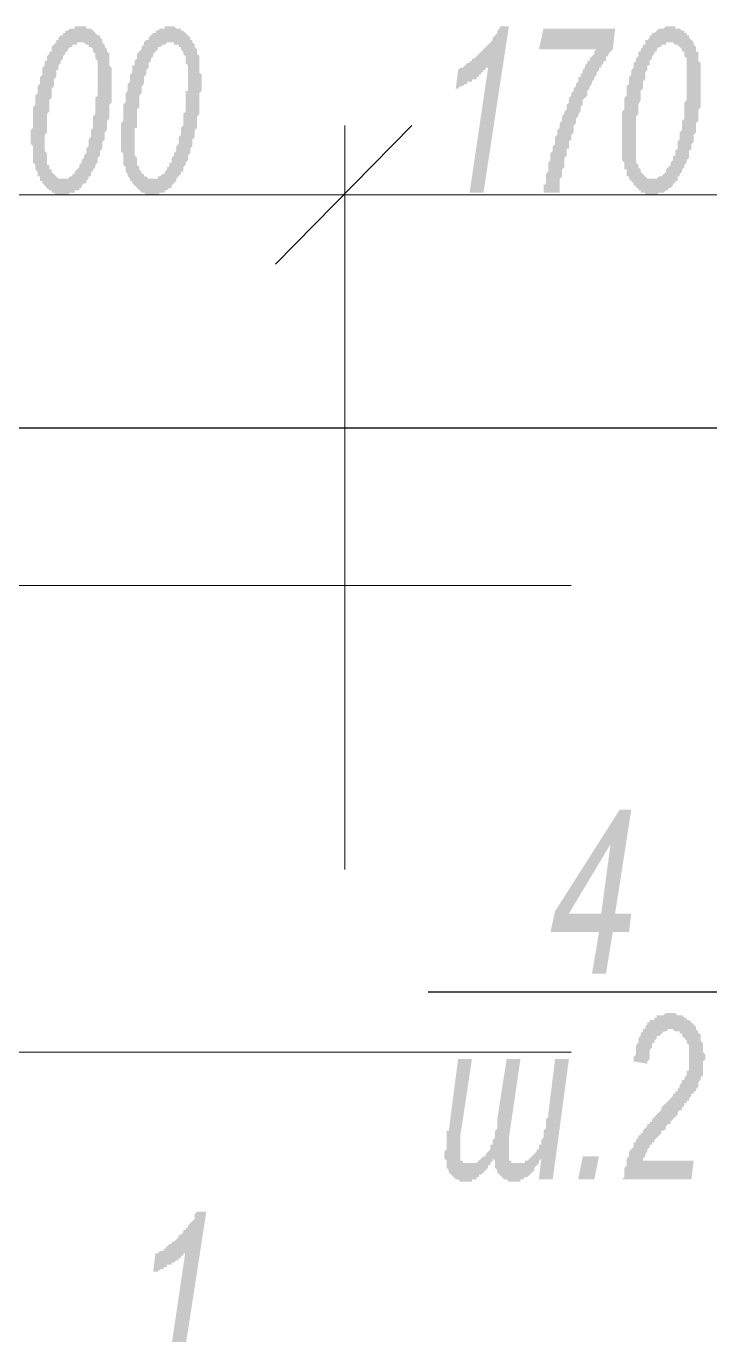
# Model space of a CAD drawing. Header units: millimetres. Extents: x 1372 to 666090, y 1285 to 31551.
# Drawn here: x 509012 to 510247, y 11322 to 13684 of the extents above; entities that cross this region are included whole.
import ezdxf

# ---------------------------------------------------------------- set-up
doc = ezdxf.new("R2010")
doc.units = ezdxf.units.MM
doc.layers.add('PDF _0', color=7, linetype='Continuous')
doc.layers.add('PDF _Аннотация - Текст_Ном._пера__1', color=7, linetype='Continuous')

msp = doc.modelspace()

# ---------------------------------------------------------------- hatches: boundary and pattern name
at = {"layer": 'PDF _0', "transparency": 33554559}
h = msp.add_hatch(color=256, dxfattribs=at)
h.paths.add_polyline_path([(509020.6, 13484), (509020.6, 13488.2), (509020.6, 13492.3), (509020.6, 13496.5), (509024.8, 13500.7), (509024.8, 13500.7), (509024.8, 13504.9), (509024.8, 13509), (509024.8, 13513.2), (509024.8, 13517.4), (509024.8, 13521.5), (509024.8, 13525.7), (509024.8, 13529.9), (509024.8, 13534), (509024.8, 13538.2), (509029, 13542.4), (509029, 13546.6), (509029, 13550.7), (509029, 13554.9), (509029, 13559.1), (509033.2, 13563.2), (509033.2, 13567.4), (509033.2, 13571.6), (509033.2, 13575.8), (509037.3, 13579.9), (509037.3, 13584.1), (509037.3, 13588.3), (509037.3, 13592.4), (509041.5, 13596.6), (509041.5, 13600.8), (509041.5, 13605), (509041.5, 13609.1), (509045.7, 13613.3), (509045.7, 13613.3), (509045.7, 13617.5), (509045.7, 13621.6), (509049.8, 13621.6), (509049.8, 13625.8), (509049.8, 13630), (509054, 13634.2), (509054, 13638.3), (509058.2, 13638.3), (509058.2, 13642.5), (509058.2, 13646.7), (509062.4, 13650.8), (509062.4, 13650.8), (509066.5, 13655), (509066.5, 13659.2), (509066.5, 13659.2), (509070.7, 13659.2), (509070.7, 13663.4), (509074.9, 13667.5), (509079, 13667.5), (509079, 13671.7), (509083.2, 13671.7), (509083.2, 13675.9), (509087.4, 13675.9), (509087.4, 13675.9), (509091.6, 13680), (509091.6, 13680), (509095.7, 13680), (509099.9, 13680), (509099.9, 13684.2), (509104.1, 13684.2), (509108.2, 13684.2), (509112.4, 13684.2), (509112.4, 13684.2), (509116.6, 13684.2), (509120.7, 13684.2), (509120.7, 13680), (509124.9, 13680), (509129.1, 13680), (509129.1, 13680), (509133.3, 13675.9), (509133.3, 13675.9), (509137.4, 13671.7), (509137.4, 13671.7), (509141.6, 13667.5), (509145.8, 13667.5), (509145.8, 13663.4), (509149.9, 13659.2), (509149.9, 13659.2), (509149.9, 13655), (509154.1, 13650.8), (509154.1, 13650.8), (509154.1, 13646.7), (509158.3, 13642.5), (509158.3, 13638.3), (509158.3, 13638.3), (509162.5, 13634.2), (509162.5, 13630), (509162.5, 13625.8), (509162.5, 13621.6), (509162.5, 13617.5), (509162.5, 13613.3), (509166.6, 13609.1), (509166.6, 13605), (509166.6, 13600.8), (509166.6, 13596.6), (509166.6, 13592.4), (509166.6, 13588.3), (509166.6, 13584.1), (509166.6, 13579.9), (509166.6, 13575.8), (509166.6, 13571.6), (509166.6, 13567.4), (509166.6, 13563.2), (509166.6, 13559.1), (509166.6, 13554.9), (509166.6, 13550.7), (509166.6, 13546.6), (509162.5, 13542.4), (509162.5, 13538.2), (509162.5, 13534), (509162.5, 13529.9), (509162.5, 13529.9), (509162.5, 13525.7), (509162.5, 13521.5), (509162.5, 13517.4), (509158.3, 13513.2), (509158.3, 13509), (509158.3, 13504.9), (509158.3, 13500.7), (509158.3, 13496.5), (509154.1, 13492.3), (509154.1, 13488.2), (509154.1, 13488.2), (509154.1, 13484), (509154.1, 13479.8), (509149.9, 13475.7), (509149.9, 13471.5), (509149.9, 13467.3), (509149.9, 13463.1), (509145.8, 13459), (509145.8, 13454.8), (509145.8, 13450.6), (509141.6, 13446.5), (509141.6, 13442.3), (509141.6, 13438.1), (509137.4, 13433.9), (509137.4, 13433.9), (509137.4, 13429.8), (509133.3, 13425.6), (509133.3, 13421.4), (509129.1, 13421.4), (509129.1, 13417.3), (509129.1, 13413.1), (509124.9, 13413.1), (509124.9, 13408.9), (509120.7, 13404.7), (509120.7, 13404.7), (509120.7, 13400.6), (509116.6, 13400.6), (509112.4, 13396.4), (509112.4, 13392.2), (509108.2, 13392.2), (509108.2, 13388.1), (509104.1, 13388.1), (509099.9, 13388.1), (509099.9, 13383.9), (509095.7, 13383.9), (509095.7, 13383.9), (509091.6, 13383.9), (509087.4, 13379.7), (509087.4, 13379.7), (509083.2, 13379.7), (509079, 13379.7), (509079, 13379.7), (509074.9, 13379.7), (509070.7, 13379.7), (509070.7, 13379.7), (509066.5, 13379.7), (509062.4, 13383.9), (509062.4, 13383.9), (509058.2, 13383.9), (509058.2, 13388.1), (509054, 13388.1), (509049.8, 13392.2), (509049.8, 13392.2), (509045.7, 13396.4), (509045.7, 13396.4), (509041.5, 13400.6), (509041.5, 13404.7), (509037.3, 13404.7), (509037.3, 13408.9), (509037.3, 13413.1), (509033.2, 13413.1), (509033.2, 13417.3), (509033.2, 13421.4), (509029, 13425.6), (509029, 13425.6), (509029, 13429.8), (509029, 13433.9), (509024.8, 13438.1), (509024.8, 13442.3), (509024.8, 13446.5), (509024.8, 13450.6), (509024.8, 13454.8), (509024.8, 13459), (509024.8, 13463.1), (509024.8, 13467.3), (509020.6, 13471.5), (509020.6, 13475.7), (509020.6, 13484), (509020.6, 13484)], flags=0)
h.paths.add_polyline_path([(509045.7, 13471.5), (509045.7, 13467.3), (509045.7, 13463.1), (509045.7, 13459), (509049.8, 13454.8), (509049.8, 13450.6), (509049.8, 13446.5), (509049.8, 13442.3), (509049.8, 13438.1), (509049.8, 13433.9), (509054, 13433.9), (509054, 13429.8), (509054, 13425.6), (509058.2, 13425.6), (509058.2, 13421.4), (509062.4, 13417.3), (509062.4, 13417.3), (509066.5, 13413.1), (509066.5, 13413.1), (509070.7, 13408.9), (509070.7, 13408.9), (509074.9, 13408.9), (509079, 13408.9), (509079, 13408.9), (509083.2, 13408.9), (509083.2, 13408.9), (509087.4, 13408.9), (509091.6, 13413.1), (509091.6, 13413.1), (509095.7, 13413.1), (509095.7, 13417.3), (509099.9, 13417.3), (509099.9, 13421.4), (509104.1, 13425.6), (509108.2, 13429.8), (509108.2, 13429.8), (509108.2, 13429.8), (509108.2, 13433.9), (509112.4, 13438.1), (509112.4, 13438.1), (509112.4, 13442.3), (509116.6, 13446.5), (509116.6, 13450.6), (509116.6, 13450.6), (509120.7, 13454.8), (509120.7, 13459), (509120.7, 13463.1), (509124.9, 13467.3), (509124.9, 13471.5), (509124.9, 13475.7), (509124.9, 13479.8), (509129.1, 13484), (509129.1, 13488.2), (509129.1, 13492.3), (509129.1, 13496.5), (509133.3, 13500.7), (509133.3, 13504.9), (509133.3, 13509), (509133.3, 13513.2), (509133.3, 13517.4), (509133.3, 13521.5), (509137.4, 13525.7), (509137.4, 13529.9), (509137.4, 13538.2), (509137.4, 13542.4), (509137.4, 13546.6), (509137.4, 13550.7), (509137.4, 13554.9), (509141.6, 13559.1), (509141.6, 13563.2), (509141.6, 13567.4), (509141.6, 13567.4), (509141.6, 13571.6), (509141.6, 13575.8), (509141.6, 13579.9), (509141.6, 13584.1), (509141.6, 13588.3), (509141.6, 13592.4), (509141.6, 13592.4), (509141.6, 13600.8), (509141.6, 13605), (509141.6, 13609.1), (509141.6, 13613.3), (509141.6, 13617.5), (509141.6, 13621.6), (509137.4, 13625.8), (509137.4, 13630), (509137.4, 13630), (509137.4, 13634.2), (509133.3, 13638.3), (509133.3, 13638.3), (509133.3, 13642.5), (509129.1, 13646.7), (509124.9, 13646.7), (509124.9, 13650.8), (509120.7, 13650.8), (509120.7, 13650.8), (509116.6, 13655), (509112.4, 13655), (509112.4, 13655), (509112.4, 13655), (509108.2, 13655), (509104.1, 13655), (509104.1, 13650.8), (509099.9, 13650.8), (509095.7, 13650.8), (509095.7, 13646.7), (509091.6, 13646.7), (509091.6, 13646.7), (509087.4, 13642.5), (509087.4, 13638.3), (509083.2, 13638.3), (509083.2, 13634.2), (509079, 13630), (509079, 13625.8), (509074.9, 13621.6), (509074.9, 13621.6), (509074.9, 13617.5), (509070.7, 13613.3), (509070.7, 13613.3), (509070.7, 13609.1), (509070.7, 13605), (509066.5, 13605), (509066.5, 13600.8), (509066.5, 13596.6), (509066.5, 13592.4), (509062.4, 13588.3), (509062.4, 13584.1), (509062.4, 13579.9), (509062.4, 13575.8), (509058.2, 13571.6), (509058.2, 13567.4), (509058.2, 13563.2), (509058.2, 13559.1), (509058.2, 13554.9), (509054, 13550.7), (509054, 13542.4), (509054, 13538.2), (509054, 13534), (509054, 13529.9), (509049.8, 13525.7), (509049.8, 13521.5), (509049.8, 13517.4), (509049.8, 13509), (509049.8, 13504.9), (509049.8, 13500.7), (509049.8, 13500.7), (509049.8, 13496.5), (509049.8, 13492.3), (509045.7, 13488.2), (509045.7, 13484), (509045.7, 13479.8), (509045.7, 13475.7), (509045.7, 13475.7), (509045.7, 13471.5)], flags=0)
h = msp.add_hatch(color=256, dxfattribs=at)
h.paths.add_polyline_path([(509183.3, 13484), (509183.3, 13488.2), (509183.3, 13492.3), (509183.3, 13496.5), (509183.3, 13500.7), (509183.3, 13500.7), (509183.3, 13504.9), (509183.3, 13509), (509187.5, 13513.2), (509187.5, 13517.4), (509187.5, 13521.5), (509187.5, 13525.7), (509187.5, 13529.9), (509187.5, 13534), (509187.5, 13538.2), (509187.5, 13542.4), (509191.7, 13546.6), (509191.7, 13550.7), (509191.7, 13554.9), (509191.7, 13559.1), (509191.7, 13563.2), (509195.8, 13567.4), (509195.8, 13571.6), (509195.8, 13575.8), (509195.8, 13579.9), (509200, 13584.1), (509200, 13588.3), (509200, 13592.4), (509200, 13596.6), (509204.2, 13600.8), (509204.2, 13605), (509204.2, 13609.1), (509204.2, 13613.3), (509208.3, 13613.3), (509208.3, 13617.5), (509208.3, 13621.6), (509208.3, 13621.6), (509212.5, 13625.8), (509212.5, 13630), (509212.5, 13634.2), (509216.7, 13638.3), (509216.7, 13638.3), (509220.9, 13642.5), (509220.9, 13646.7), (509225, 13650.8), (509225, 13650.8), (509225, 13655), (509229.2, 13659.2), (509229.2, 13659.2), (509233.4, 13659.2), (509233.4, 13663.4), (509237.5, 13667.5), (509237.5, 13667.5), (509241.7, 13671.7), (509245.9, 13671.7), (509245.9, 13675.9), (509250.1, 13675.9), (509250.1, 13675.9), (509254.2, 13680), (509254.2, 13680), (509258.4, 13680), (509262.6, 13680), (509262.6, 13684.2), (509266.7, 13684.2), (509270.9, 13684.2), (509270.9, 13684.2), (509275.1, 13684.2), (509279.3, 13684.2), (509279.3, 13684.2), (509283.4, 13680), (509287.6, 13680), (509287.6, 13680), (509291.8, 13680), (509291.8, 13675.9), (509295.9, 13675.9), (509300.1, 13671.7), (509300.1, 13671.7), (509304.3, 13667.5), (509304.3, 13667.5), (509308.5, 13663.4), (509308.5, 13659.2), (509312.6, 13659.2), (509312.6, 13655), (509316.8, 13650.8), (509316.8, 13650.8), (509316.8, 13646.7), (509321, 13642.5), (509321, 13638.3), (509321, 13638.3), (509321, 13634.2), (509325.1, 13630), (509325.1, 13625.8), (509325.1, 13621.6), (509325.1, 13617.5), (509325.1, 13613.3), (509325.1, 13609.1), (509325.1, 13605), (509325.1, 13600.8), (509329.3, 13596.6), (509329.3, 13592.4), (509329.3, 13588.3), (509329.3, 13584.1), (509329.3, 13579.9), (509329.3, 13575.8), (509329.3, 13571.6), (509329.3, 13567.4), (509325.1, 13563.2), (509325.1, 13559.1), (509325.1, 13554.9), (509325.1, 13550.7), (509325.1, 13546.6), (509325.1, 13542.4), (509325.1, 13538.2), (509325.1, 13534), (509325.1, 13529.9), (509325.1, 13529.9), (509325.1, 13525.7), (509321, 13521.5), (509321, 13517.4), (509321, 13513.2), (509321, 13509), (509321, 13504.9), (509321, 13500.7), (509316.8, 13496.5), (509316.8, 13492.3), (509316.8, 13488.2), (509316.8, 13488.2), (509316.8, 13484), (509312.6, 13479.8), (509312.6, 13475.7), (509312.6, 13471.5), (509312.6, 13467.3), (509308.5, 13463.1), (509308.5, 13459), (509308.5, 13454.8), (509304.3, 13450.6), (509304.3, 13446.5), (509304.3, 13442.3), (509300.1, 13438.1), (509300.1, 13433.9), (509300.1, 13433.9), (509295.9, 13429.8), (509295.9, 13425.6), (509295.9, 13421.4), (509291.8, 13421.4), (509291.8, 13417.3), (509287.6, 13413.1), (509287.6, 13413.1), (509283.4, 13408.9), (509283.4, 13404.7), (509283.4, 13404.7), (509279.3, 13400.6), (509279.3, 13400.6), (509275.1, 13396.4), (509275.1, 13392.2), (509270.9, 13392.2), (509266.7, 13388.1), (509266.7, 13388.1), (509262.6, 13388.1), (509262.6, 13383.9), (509258.4, 13383.9), (509254.2, 13383.9), (509254.2, 13383.9), (509250.1, 13379.7), (509245.9, 13379.7), (509245.9, 13379.7), (509241.7, 13379.7), (509237.5, 13379.7), (509237.5, 13379.7), (509233.4, 13379.7), (509229.2, 13379.7), (509229.2, 13379.7), (509225, 13383.9), (509225, 13383.9), (509220.9, 13383.9), (509216.7, 13388.1), (509216.7, 13388.1), (509212.5, 13392.2), (509212.5, 13392.2), (509208.3, 13396.4), (509208.3, 13396.4), (509204.2, 13400.6), (509204.2, 13404.7), (509200, 13404.7), (509200, 13408.9), (509195.8, 13413.1), (509195.8, 13413.1), (509195.8, 13417.3), (509191.7, 13421.4), (509191.7, 13425.6), (509191.7, 13425.6), (509191.7, 13429.8), (509187.5, 13433.9), (509187.5, 13438.1), (509187.5, 13442.3), (509187.5, 13446.5), (509187.5, 13450.6), (509187.5, 13454.8), (509183.3, 13459), (509183.3, 13463.1), (509183.3, 13467.3), (509183.3, 13471.5), (509183.3, 13475.7), (509183.3, 13484), (509183.3, 13484)], flags=0)
h.paths.add_polyline_path([(509208.3, 13471.5), (509208.3, 13467.3), (509208.3, 13463.1), (509208.3, 13459), (509208.3, 13454.8), (509208.3, 13450.6), (509212.5, 13446.5), (509212.5, 13442.3), (509212.5, 13438.1), (509212.5, 13433.9), (509212.5, 13433.9), (509216.7, 13429.8), (509216.7, 13425.6), (509216.7, 13425.6), (509220.9, 13421.4), (509220.9, 13417.3), (509225, 13417.3), (509225, 13413.1), (509229.2, 13413.1), (509233.4, 13408.9), (509233.4, 13408.9), (509237.5, 13408.9), (509241.7, 13408.9), (509241.7, 13408.9), (509241.7, 13408.9), (509245.9, 13408.9), (509250.1, 13408.9), (509250.1, 13413.1), (509254.2, 13413.1), (509254.2, 13413.1), (509258.4, 13417.3), (509262.6, 13417.3), (509262.6, 13421.4), (509266.7, 13425.6), (509266.7, 13429.8), (509266.7, 13429.8), (509270.9, 13429.8), (509270.9, 13433.9), (509270.9, 13438.1), (509275.1, 13438.1), (509275.1, 13442.3), (509275.1, 13446.5), (509279.3, 13450.6), (509279.3, 13450.6), (509279.3, 13454.8), (509283.4, 13459), (509283.4, 13463.1), (509283.4, 13467.3), (509287.6, 13471.5), (509287.6, 13475.7), (509287.6, 13479.8), (509287.6, 13484), (509291.8, 13488.2), (509291.8, 13492.3), (509291.8, 13496.5), (509291.8, 13500.7), (509295.9, 13504.9), (509295.9, 13509), (509295.9, 13513.2), (509295.9, 13517.4), (509295.9, 13521.5), (509295.9, 13525.7), (509300.1, 13529.9), (509300.1, 13538.2), (509300.1, 13542.4), (509300.1, 13546.6), (509300.1, 13550.7), (509300.1, 13554.9), (509300.1, 13559.1), (509300.1, 13563.2), (509300.1, 13567.4), (509304.3, 13567.4), (509304.3, 13571.6), (509304.3, 13575.8), (509304.3, 13579.9), (509304.3, 13584.1), (509304.3, 13588.3), (509304.3, 13592.4), (509304.3, 13592.4), (509304.3, 13600.8), (509304.3, 13605), (509304.3, 13609.1), (509304.3, 13613.3), (509300.1, 13617.5), (509300.1, 13621.6), (509300.1, 13625.8), (509300.1, 13630), (509300.1, 13630), (509295.9, 13634.2), (509295.9, 13638.3), (509295.9, 13638.3), (509291.8, 13642.5), (509291.8, 13646.7), (509287.6, 13646.7), (509287.6, 13650.8), (509283.4, 13650.8), (509279.3, 13650.8), (509279.3, 13655), (509275.1, 13655), (509270.9, 13655), (509270.9, 13655), (509270.9, 13655), (509266.7, 13655), (509262.6, 13650.8), (509262.6, 13650.8), (509258.4, 13650.8), (509254.2, 13646.7), (509254.2, 13646.7), (509250.1, 13646.7), (509250.1, 13642.5), (509245.9, 13638.3), (509245.9, 13638.3), (509241.7, 13634.2), (509241.7, 13630), (509237.5, 13625.8), (509237.5, 13621.6), (509237.5, 13621.6), (509233.4, 13617.5), (509233.4, 13613.3), (509233.4, 13613.3), (509233.4, 13609.1), (509229.2, 13605), (509229.2, 13605), (509229.2, 13600.8), (509229.2, 13596.6), (509225, 13592.4), (509225, 13588.3), (509225, 13584.1), (509225, 13579.9), (509220.9, 13575.8), (509220.9, 13571.6), (509220.9, 13567.4), (509220.9, 13563.2), (509216.7, 13559.1), (509216.7, 13554.9), (509216.7, 13550.7), (509216.7, 13542.4), (509216.7, 13538.2), (509212.5, 13534), (509212.5, 13529.9), (509212.5, 13525.7), (509212.5, 13521.5), (509212.5, 13517.4), (509212.5, 13509), (509212.5, 13504.9), (509212.5, 13500.7), (509208.3, 13500.7), (509208.3, 13496.5), (509208.3, 13492.3), (509208.3, 13488.2), (509208.3, 13484), (509208.3, 13479.8), (509208.3, 13475.7), (509208.3, 13475.7), (509208.3, 13471.5)], flags=0)
for points in [[(509813.2, 13383.9), (509846.5, 13609.1), (509842.4, 13609.1), (509842.4, 13605), (509838.2, 13605), (509838.2, 13600.8), (509834, 13600.8), (509834, 13596.6), (509829.8, 13596.6), (509829.8, 13592.4), (509825.7, 13592.4), (509825.7, 13588.3), (509821.5, 13588.3), (509817.3, 13588.3), (509817.3, 13584.1), (509813.2, 13584.1), (509809, 13584.1), (509809, 13579.9), (509804.8, 13579.9), (509800.7, 13575.8), (509800.7, 13575.8), (509796.5, 13575.8), (509792.3, 13571.6), (509788.1, 13571.6), (509788.1, 13571.6), (509792.3, 13605), (509792.3, 13605), (509796.5, 13609.1), (509800.7, 13609.1), (509800.7, 13609.1), (509804.8, 13613.3), (509804.8, 13613.3), (509809, 13617.5), (509813.2, 13617.5), (509813.2, 13621.6), (509817.3, 13621.6), (509817.3, 13625.8), (509821.5, 13625.8), (509825.7, 13630), (509825.7, 13630), (509829.8, 13634.2), (509829.8, 13634.2), (509834, 13638.3), (509838.2, 13642.5), (509838.2, 13642.5), (509842.4, 13646.7), (509846.5, 13650.8), (509846.5, 13650.8), (509850.7, 13655), (509850.7, 13655), (509854.9, 13659.2), (509854.9, 13659.2), (509854.9, 13663.4), (509854.9, 13663.4), (509859, 13667.5), (509859, 13667.5), (509863.2, 13671.7), (509863.2, 13675.9), (509867.4, 13680), (509867.4, 13684.2), (509867.4, 13684.2), (509884.1, 13684.2), (509838.2, 13383.9)], [(509946.6, 13383.9), (509946.6, 13388.1), (509946.6, 13392.2), (509946.6, 13396.4), (509950.8, 13400.6), (509950.8, 13400.6), (509950.8, 13404.7), (509950.8, 13408.9), (509950.8, 13413.1), (509950.8, 13417.3), (509955, 13421.4), (509955, 13425.6), (509955, 13429.8), (509955, 13433.9), (509955, 13438.1), (509959.2, 13442.3), (509959.2, 13446.5), (509959.2, 13450.6), (509959.2, 13454.8), (509963.3, 13459), (509963.3, 13459), (509963.3, 13463.1), (509963.3, 13467.3), (509967.5, 13471.5), (509967.5, 13475.7), (509967.5, 13479.8), (509967.5, 13484), (509971.7, 13488.2), (509971.7, 13492.3), (509971.7, 13496.5), (509971.7, 13496.5), (509975.8, 13500.7), (509975.8, 13504.9), (509975.8, 13509), (509980, 13513.2), (509980, 13517.4), (509980, 13521.5), (509984.2, 13525.7), (509984.2, 13529.9), (509984.2, 13529.9), (509988.4, 13534), (509988.4, 13538.2), (509988.4, 13542.4), (509992.5, 13546.6), (509992.5, 13550.7), (509992.5, 13554.9), (509996.7, 13559.1), (509996.7, 13559.1), (509996.7, 13563.2), (510000.9, 13567.4), (510000.9, 13567.4), (510000.9, 13571.6), (510005, 13575.8), (510005, 13579.9), (510009.2, 13584.1), (510009.2, 13588.3), (510009.2, 13592.4), (510013.4, 13592.4), (510013.4, 13596.6), (510017.6, 13600.8), (510017.6, 13605), (510021.7, 13609.1), (510021.7, 13609.1), (510021.7, 13613.3), (510025.9, 13617.5), (510025.9, 13621.6), (510030.1, 13621.6), (510030.1, 13625.8), (510034.2, 13630), (510034.2, 13630), (510038.4, 13634.2), (510038.4, 13638.3), (510038.4, 13638.3), (510042.6, 13642.5), (510042.6, 13642.5), (509938.3, 13642.5), (509946.6, 13680), (510075.9, 13680), (510071.8, 13642.5), (510071.8, 13642.5), (510067.6, 13638.3), (510067.6, 13638.3), (510063.4, 13634.2), (510063.4, 13630), (510059.3, 13630), (510059.3, 13625.8), (510059.3, 13621.6), (510055.1, 13621.6), (510055.1, 13617.5), (510050.9, 13613.3), (510050.9, 13609.1), (510046.8, 13609.1), (510046.8, 13605), (510042.6, 13600.8), (510042.6, 13596.6), (510042.6, 13596.6), (510038.4, 13592.4), (510038.4, 13588.3), (510034.2, 13584.1), (510034.2, 13584.1), (510034.2, 13579.9), (510030.1, 13575.8), (510030.1, 13571.6), (510025.9, 13567.4), (510025.9, 13563.2), (510025.9, 13559.1), (510021.7, 13554.9), (510021.7, 13554.9), (510017.6, 13550.7), (510017.6, 13546.6), (510017.6, 13542.4), (510013.4, 13538.2), (510013.4, 13534), (510013.4, 13529.9), (510009.2, 13525.7), (510009.2, 13521.5), (510009.2, 13521.5), (510005, 13517.4), (510005, 13513.2), (510005, 13509), (510000.9, 13504.9), (510000.9, 13500.7), (510000.9, 13496.5), (510000.9, 13492.3), (509996.7, 13488.2), (509996.7, 13484), (509996.7, 13479.8), (509992.5, 13475.7), (509992.5, 13471.5), (509992.5, 13467.3), (509992.5, 13463.1), (509988.4, 13463.1), (509988.4, 13459), (509988.4, 13454.8), (509988.4, 13450.6), (509984.2, 13446.5), (509984.2, 13442.3), (509984.2, 13438.1), (509984.2, 13433.9), (509984.2, 13429.8), (509980, 13425.6), (509980, 13421.4), (509980, 13417.3), (509980, 13417.3), (509980, 13413.1), (509975.8, 13408.9), (509975.8, 13404.7), (509975.8, 13400.6), (509975.8, 13396.4), (509975.8, 13392.2), (509975.8, 13388.1), (509975.8, 13383.9), (509975.8, 13383.9)]]:
    msp.add_hatch(color=256, dxfattribs=at).paths.add_polyline_path(points)
h = msp.add_hatch(color=256, dxfattribs=at)
h.paths.add_polyline_path([(510088.5, 13484), (510088.5, 13488.2), (510088.5, 13492.3), (510088.5, 13496.5), (510088.5, 13500.7), (510088.5, 13500.7), (510088.5, 13504.9), (510088.5, 13509), (510088.5, 13513.2), (510088.5, 13517.4), (510088.5, 13521.5), (510088.5, 13525.7), (510088.5, 13529.9), (510092.6, 13534), (510092.6, 13538.2), (510092.6, 13542.4), (510092.6, 13546.6), (510092.6, 13550.7), (510092.6, 13554.9), (510096.8, 13559.1), (510096.8, 13563.2), (510096.8, 13567.4), (510096.8, 13571.6), (510096.8, 13575.8), (510101, 13579.9), (510101, 13584.1), (510101, 13588.3), (510101, 13592.4), (510105.1, 13596.6), (510105.1, 13600.8), (510105.1, 13605), (510109.3, 13609.1), (510109.3, 13613.3), (510109.3, 13613.3), (510109.3, 13617.5), (510113.5, 13621.6), (510113.5, 13621.6), (510113.5, 13625.8), (510117.7, 13630), (510117.7, 13634.2), (510117.7, 13638.3), (510121.8, 13638.3), (510121.8, 13642.5), (510126, 13646.7), (510126, 13650.8), (510130.2, 13650.8), (510130.2, 13655), (510130.2, 13659.2), (510134.3, 13659.2), (510134.3, 13659.2), (510138.5, 13663.4), (510138.5, 13667.5), (510142.7, 13667.5), (510142.7, 13671.7), (510146.9, 13671.7), (510151, 13675.9), (510151, 13675.9), (510151, 13675.9), (510155.2, 13680), (510159.4, 13680), (510159.4, 13680), (510163.5, 13680), (510167.7, 13684.2), (510167.7, 13684.2), (510171.9, 13684.2), (510176.1, 13684.2), (510176.1, 13684.2), (510180.2, 13684.2), (510184.4, 13684.2), (510184.4, 13680), (510188.6, 13680), (510192.7, 13680), (510192.7, 13680), (510196.9, 13675.9), (510201.1, 13675.9), (510201.1, 13671.7), (510205.3, 13671.7), (510205.3, 13667.5), (510209.4, 13667.5), (510209.4, 13663.4), (510213.6, 13659.2), (510213.6, 13659.2), (510217.8, 13655), (510217.8, 13650.8), (510217.8, 13650.8), (510221.9, 13646.7), (510221.9, 13642.5), (510221.9, 13638.3), (510226.1, 13638.3), (510226.1, 13634.2), (510226.1, 13630), (510226.1, 13625.8), (510226.1, 13621.6), (510230.3, 13617.5), (510230.3, 13613.3), (510230.3, 13609.1), (510230.3, 13605), (510230.3, 13600.8), (510230.3, 13596.6), (510230.3, 13592.4), (510230.3, 13588.3), (510230.3, 13584.1), (510230.3, 13579.9), (510230.3, 13575.8), (510230.3, 13571.6), (510230.3, 13567.4), (510230.3, 13563.2), (510230.3, 13559.1), (510230.3, 13554.9), (510230.3, 13550.7), (510230.3, 13546.6), (510230.3, 13542.4), (510230.3, 13538.2), (510226.1, 13534), (510226.1, 13529.9), (510226.1, 13529.9), (510226.1, 13525.7), (510226.1, 13521.5), (510226.1, 13517.4), (510226.1, 13513.2), (510221.9, 13509), (510221.9, 13504.9), (510221.9, 13500.7), (510221.9, 13496.5), (510221.9, 13492.3), (510217.8, 13488.2), (510217.8, 13488.2), (510217.8, 13484), (510217.8, 13479.8), (510217.8, 13475.7), (510213.6, 13471.5), (510213.6, 13467.3), (510213.6, 13463.1), (510209.4, 13459), (510209.4, 13454.8), (510209.4, 13450.6), (510209.4, 13446.5), (510205.3, 13442.3), (510205.3, 13438.1), (510201.1, 13433.9), (510201.1, 13433.9), (510201.1, 13429.8), (510196.9, 13425.6), (510196.9, 13421.4), (510196.9, 13421.4), (510192.7, 13417.3), (510192.7, 13413.1), (510188.6, 13413.1), (510188.6, 13408.9), (510188.6, 13404.7), (510184.4, 13404.7), (510184.4, 13400.6), (510180.2, 13400.6), (510180.2, 13396.4), (510176.1, 13392.2), (510171.9, 13392.2), (510171.9, 13388.1), (510167.7, 13388.1), (510167.7, 13388.1), (510163.5, 13383.9), (510159.4, 13383.9), (510159.4, 13383.9), (510155.2, 13383.9), (510151, 13379.7), (510151, 13379.7), (510146.9, 13379.7), (510142.7, 13379.7), (510142.7, 13379.7), (510138.5, 13379.7), (510138.5, 13379.7), (510134.3, 13379.7), (510130.2, 13379.7), (510130.2, 13383.9), (510126, 13383.9), (510121.8, 13383.9), (510121.8, 13388.1), (510117.7, 13388.1), (510117.7, 13392.2), (510113.5, 13392.2), (510113.5, 13396.4), (510109.3, 13396.4), (510109.3, 13400.6), (510105.1, 13404.7), (510105.1, 13404.7), (510101, 13408.9), (510101, 13413.1), (510096.8, 13413.1), (510096.8, 13417.3), (510096.8, 13421.4), (510096.8, 13425.6), (510092.6, 13425.6), (510092.6, 13429.8), (510092.6, 13433.9), (510092.6, 13438.1), (510088.5, 13442.3), (510088.5, 13446.5), (510088.5, 13450.6), (510088.5, 13454.8), (510088.5, 13459), (510088.5, 13463.1), (510088.5, 13467.3), (510088.5, 13471.5), (510088.5, 13475.7), (510088.5, 13484), (510088.5, 13484)], flags=0)
h.paths.add_polyline_path([(510113.5, 13471.5), (510113.5, 13467.3), (510113.5, 13463.1), (510113.5, 13459), (510113.5, 13454.8), (510113.5, 13450.6), (510113.5, 13446.5), (510113.5, 13442.3), (510113.5, 13438.1), (510117.7, 13433.9), (510117.7, 13433.9), (510117.7, 13429.8), (510121.8, 13425.6), (510121.8, 13425.6), (510121.8, 13421.4), (510126, 13417.3), (510126, 13417.3), (510130.2, 13413.1), (510130.2, 13413.1), (510134.3, 13408.9), (510138.5, 13408.9), (510138.5, 13408.9), (510142.7, 13408.9), (510142.7, 13408.9), (510146.9, 13408.9), (510151, 13408.9), (510151, 13408.9), (510155.2, 13413.1), (510155.2, 13413.1), (510159.4, 13413.1), (510163.5, 13417.3), (510163.5, 13417.3), (510167.7, 13421.4), (510167.7, 13425.6), (510171.9, 13429.8), (510171.9, 13429.8), (510171.9, 13429.8), (510176.1, 13433.9), (510176.1, 13438.1), (510176.1, 13438.1), (510180.2, 13442.3), (510180.2, 13446.5), (510180.2, 13450.6), (510184.4, 13450.6), (510184.4, 13454.8), (510184.4, 13459), (510188.6, 13463.1), (510188.6, 13467.3), (510188.6, 13471.5), (510188.6, 13475.7), (510192.7, 13479.8), (510192.7, 13484), (510192.7, 13488.2), (510192.7, 13492.3), (510196.9, 13496.5), (510196.9, 13500.7), (510196.9, 13504.9), (510196.9, 13509), (510196.9, 13513.2), (510201.1, 13517.4), (510201.1, 13521.5), (510201.1, 13525.7), (510201.1, 13529.9), (510201.1, 13538.2), (510201.1, 13542.4), (510201.1, 13546.6), (510205.3, 13550.7), (510205.3, 13554.9), (510205.3, 13559.1), (510205.3, 13563.2), (510205.3, 13567.4), (510205.3, 13567.4), (510205.3, 13571.6), (510205.3, 13575.8), (510205.3, 13579.9), (510205.3, 13584.1), (510205.3, 13588.3), (510205.3, 13592.4), (510205.3, 13592.4), (510205.3, 13600.8), (510205.3, 13605), (510205.3, 13609.1), (510205.3, 13613.3), (510205.3, 13617.5), (510205.3, 13621.6), (510205.3, 13625.8), (510201.1, 13630), (510201.1, 13630), (510201.1, 13634.2), (510201.1, 13638.3), (510196.9, 13638.3), (510196.9, 13642.5), (510192.7, 13646.7), (510192.7, 13646.7), (510188.6, 13650.8), (510188.6, 13650.8), (510184.4, 13650.8), (510180.2, 13655), (510180.2, 13655), (510176.1, 13655), (510176.1, 13655), (510171.9, 13655), (510167.7, 13655), (510167.7, 13650.8), (510163.5, 13650.8), (510159.4, 13650.8), (510159.4, 13646.7), (510155.2, 13646.7), (510155.2, 13646.7), (510151, 13642.5), (510151, 13638.3), (510146.9, 13638.3), (510146.9, 13634.2), (510142.7, 13630), (510142.7, 13625.8), (510138.5, 13621.6), (510138.5, 13621.6), (510138.5, 13617.5), (510138.5, 13613.3), (510134.3, 13613.3), (510134.3, 13609.1), (510134.3, 13605), (510134.3, 13605), (510130.2, 13600.8), (510130.2, 13596.6), (510130.2, 13592.4), (510130.2, 13588.3), (510126, 13584.1), (510126, 13579.9), (510126, 13575.8), (510126, 13571.6), (510121.8, 13567.4), (510121.8, 13563.2), (510121.8, 13559.1), (510121.8, 13554.9), (510121.8, 13550.7), (510117.7, 13542.4), (510117.7, 13538.2), (510117.7, 13534), (510117.7, 13529.9), (510117.7, 13525.7), (510113.5, 13521.5), (510113.5, 13517.4), (510113.5, 13509), (510113.5, 13504.9), (510113.5, 13500.7), (510113.5, 13500.7), (510113.5, 13496.5), (510113.5, 13492.3), (510113.5, 13488.2), (510113.5, 13484), (510113.5, 13479.8), (510113.5, 13475.7), (510113.5, 13475.7), (510113.5, 13471.5)], flags=0)
at = {"layer": 'PDF _Аннотация - Текст_Ном._пера__1', "transparency": 33554559}
h = msp.add_hatch(color=256, dxfattribs=at)
h.paths.add_polyline_path([(510034.2, 11974), (510046.8, 12049.1), (509959.2, 12049.1), (509967.5, 12086.7), (510084.3, 12270.2), (510105.1, 12270.2), (510075.9, 12082.5), (510105.1, 12082.5), (510101, 12049.1), (510071.8, 12049.1), (510059.3, 11974)], flags=0)
h.paths.add_polyline_path([(510050.9, 12082.5), (510067.6, 12207.6), (509992.5, 12082.5)], flags=0)
for points in [[(510088.5, 11602.8), (510092.6, 11607), (510092.6, 11611.1), (510092.6, 11615.3), (510092.6, 11619.5), (510092.6, 11623.6), (510096.8, 11627.8), (510096.8, 11632), (510096.8, 11636.2), (510096.8, 11640.3), (510101, 11644.5), (510101, 11648.7), (510101, 11648.7), (510101, 11652.8), (510105.1, 11657), (510105.1, 11657), (510109.3, 11661.2), (510109.3, 11665.4), (510109.3, 11669.5), (510113.5, 11669.5), (510113.5, 11673.7), (510117.7, 11677.9), (510117.7, 11682), (510121.8, 11682), (510121.8, 11682), (510121.8, 11686.2), (510126, 11686.2), (510126, 11690.4), (510126, 11690.4), (510130.2, 11694.6), (510130.2, 11694.6), (510134.3, 11698.7), (510134.3, 11702.9), (510138.5, 11702.9), (510138.5, 11707.1), (510142.7, 11707.1), (510142.7, 11711.2), (510146.9, 11715.4), (510151, 11719.6), (510151, 11719.6), (510155.2, 11723.8), (510159.4, 11727.9), (510159.4, 11732.1), (510163.5, 11736.3), (510163.5, 11736.3), (510167.7, 11740.4), (510171.9, 11744.6), (510171.9, 11744.6), (510176.1, 11748.8), (510180.2, 11753), (510180.2, 11757.1), (510184.4, 11757.1), (510184.4, 11761.3), (510188.6, 11761.3), (510188.6, 11765.5), (510188.6, 11765.5), (510192.7, 11769.6), (510192.7, 11769.6), (510192.7, 11773.8), (510196.9, 11778), (510196.9, 11782.2), (510201.1, 11782.2), (510201.1, 11786.3), (510205.3, 11790.5), (510205.3, 11794.7), (510205.3, 11798.8), (510209.4, 11798.8), (510209.4, 11803), (510209.4, 11803), (510209.4, 11807.2), (510209.4, 11811.4), (510209.4, 11815.5), (510209.4, 11819.7), (510209.4, 11823.9), (510209.4, 11828), (510209.4, 11832.2), (510209.4, 11836.4), (510209.4, 11840.6), (510209.4, 11844.7), (510205.3, 11848.9), (510205.3, 11848.9), (510205.3, 11853.1), (510201.1, 11857.2), (510201.1, 11857.2), (510196.9, 11861.4), (510196.9, 11865.6), (510192.7, 11865.6), (510192.7, 11869.7), (510188.6, 11869.7), (510188.6, 11869.7), (510184.4, 11869.7), (510180.2, 11873.9), (510180.2, 11873.9), (510176.1, 11873.9), (510171.9, 11873.9), (510171.9, 11873.9), (510167.7, 11869.7), (510163.5, 11869.7), (510163.5, 11869.7), (510159.4, 11865.6), (510159.4, 11865.6), (510155.2, 11861.4), (510151, 11861.4), (510151, 11857.2), (510151, 11857.2), (510146.9, 11853.1), (510146.9, 11848.9), (510142.7, 11848.9), (510142.7, 11844.7), (510142.7, 11840.6), (510138.5, 11836.4), (510138.5, 11832.2), (510138.5, 11828), (510138.5, 11823.9), (510138.5, 11819.7), (510134.3, 11815.5), (510134.3, 11811.4), (510109.3, 11815.5), (510109.3, 11819.7), (510109.3, 11823.9), (510113.5, 11828), (510113.5, 11832.2), (510113.5, 11836.4), (510113.5, 11840.6), (510113.5, 11844.7), (510117.7, 11848.9), (510117.7, 11853.1), (510117.7, 11857.2), (510121.8, 11861.4), (510121.8, 11861.4), (510121.8, 11865.6), (510126, 11869.7), (510126, 11873.9), (510130.2, 11873.9), (510130.2, 11878.1), (510130.2, 11878.1), (510134.3, 11882.3), (510134.3, 11886.4), (510138.5, 11886.4), (510138.5, 11890.6), (510142.7, 11890.6), (510146.9, 11890.6), (510146.9, 11894.8), (510151, 11894.8), (510151, 11898.9), (510155.2, 11898.9), (510159.4, 11898.9), (510159.4, 11898.9), (510163.5, 11898.9), (510167.7, 11903.1), (510167.7, 11903.1), (510171.9, 11903.1), (510176.1, 11903.1), (510180.2, 11903.1), (510180.2, 11903.1), (510184.4, 11903.1), (510188.6, 11898.9), (510188.6, 11898.9), (510192.7, 11898.9), (510196.9, 11898.9), (510196.9, 11898.9), (510201.1, 11894.8), (510205.3, 11894.8), (510205.3, 11890.6), (510209.4, 11890.6), (510209.4, 11890.6), (510213.6, 11886.4), (510213.6, 11886.4), (510217.8, 11882.3), (510221.9, 11878.1), (510221.9, 11878.1), (510221.9, 11873.9), (510226.1, 11869.7), (510226.1, 11865.6), (510230.3, 11865.6), (510230.3, 11861.4), (510230.3, 11857.2), (510230.3, 11853.1), (510234.5, 11848.9), (510234.5, 11844.7), (510234.5, 11840.6), (510234.5, 11840.6), (510234.5, 11836.4), (510234.5, 11832.2), (510238.6, 11828), (510238.6, 11823.9), (510238.6, 11823.9), (510238.6, 11819.7), (510234.5, 11815.5), (510234.5, 11811.4), (510234.5, 11807.2), (510234.5, 11803), (510234.5, 11798.8), (510234.5, 11794.7), (510234.5, 11790.5), (510230.3, 11786.3), (510230.3, 11786.3), (510230.3, 11782.2), (510226.1, 11778), (510226.1, 11773.8), (510226.1, 11769.6), (510221.9, 11765.5), (510221.9, 11765.5), (510221.9, 11765.5), (510221.9, 11761.3), (510217.8, 11761.3), (510217.8, 11761.3), (510217.8, 11757.1), (510213.6, 11757.1), (510213.6, 11753), (510213.6, 11753), (510209.4, 11748.8), (510209.4, 11744.6), (510205.3, 11744.6), (510205.3, 11740.4), (510201.1, 11740.4), (510201.1, 11736.3), (510196.9, 11732.1), (510196.9, 11727.9), (510192.7, 11727.9), (510188.6, 11723.8), (510188.6, 11719.6), (510184.4, 11715.4), (510180.2, 11711.2), (510176.1, 11707.1), (510176.1, 11702.9), (510171.9, 11702.9), (510167.7, 11698.7), (510167.7, 11694.6), (510163.5, 11690.4), (510159.4, 11690.4), (510159.4, 11686.2), (510155.2, 11682), (510155.2, 11682), (510151, 11677.9), (510146.9, 11673.7), (510146.9, 11673.7), (510146.9, 11669.5), (510142.7, 11669.5), (510142.7, 11665.4), (510138.5, 11665.4), (510138.5, 11661.2), (510134.3, 11657), (510134.3, 11652.8), (510130.2, 11648.7), (510130.2, 11648.7), (510130.2, 11644.5), (510126, 11640.3), (510126, 11636.2), (510217.8, 11636.2), (510213.6, 11602.8)], [(509792.3, 11819.7), (509817.3, 11819.7), (509796.5, 11682), (509796.5, 11677.9), (509796.5, 11669.5), (509796.5, 11665.4), (509796.5, 11661.2), (509796.5, 11661.2), (509796.5, 11657), (509796.5, 11652.8), (509796.5, 11648.7), (509796.5, 11644.5), (509796.5, 11640.3), (509796.5, 11636.2), (509800.7, 11636.2), (509800.7, 11632), (509804.8, 11632), (509804.8, 11632), (509809, 11632), (509813.2, 11632), (509813.2, 11632), (509817.3, 11632), (509821.5, 11632), (509821.5, 11632), (509825.7, 11632), (509829.8, 11636.2), (509829.8, 11636.2), (509834, 11640.3), (509834, 11640.3), (509838.2, 11644.5), (509842.4, 11644.5), (509842.4, 11648.7), (509846.5, 11652.8), (509846.5, 11652.8), (509850.7, 11657), (509850.7, 11661.2), (509850.7, 11665.4), (509854.9, 11665.4), (509854.9, 11669.5), (509854.9, 11669.5), (509854.9, 11673.7), (509859, 11677.9), (509859, 11682), (509859, 11686.2), (509859, 11690.4), (509863.2, 11694.6), (509863.2, 11698.7), (509863.2, 11702.9), (509863.2, 11707.1), (509863.2, 11711.2), (509879.9, 11819.7), (509904.9, 11819.7), (509884.1, 11677.9), (509884.1, 11673.7), (509884.1, 11669.5), (509884.1, 11665.4), (509884.1, 11661.2), (509884.1, 11657), (509884.1, 11652.8), (509884.1, 11652.8), (509884.1, 11648.7), (509884.1, 11644.5), (509884.1, 11640.3), (509884.1, 11636.2), (509888.2, 11636.2), (509888.2, 11632), (509892.4, 11632), (509892.4, 11632), (509896.6, 11632), (509896.6, 11632), (509900.8, 11632), (509904.9, 11632), (509904.9, 11632), (509909.1, 11632), (509913.3, 11632), (509913.3, 11636.2), (509917.4, 11636.2), (509917.4, 11636.2), (509921.6, 11640.3), (509925.8, 11644.5), (509925.8, 11644.5), (509930, 11648.7), (509930, 11648.7), (509934.1, 11652.8), (509934.1, 11657), (509938.3, 11657), (509938.3, 11661.2), (509938.3, 11665.4), (509942.5, 11665.4), (509942.5, 11669.5), (509942.5, 11673.7), (509946.6, 11677.9), (509946.6, 11682), (509946.6, 11686.2), (509946.6, 11690.4), (509950.8, 11694.6), (509950.8, 11698.7), (509950.8, 11702.9), (509950.8, 11707.1), (509950.8, 11711.2), (509955, 11715.4), (509955, 11719.6), (509955, 11719.6), (509967.5, 11819.7), (509992.5, 11819.7), (509963.3, 11602.8), (509938.3, 11602.8), (509942.5, 11640.3), (509938.3, 11636.2), (509938.3, 11632), (509934.1, 11627.8), (509934.1, 11627.8), (509930, 11623.6), (509930, 11619.5), (509925.8, 11615.3), (509925.8, 11615.3), (509921.6, 11611.1), (509921.6, 11611.1), (509917.4, 11607), (509917.4, 11607), (509913.3, 11607), (509909.1, 11602.8), (509909.1, 11602.8), (509904.9, 11602.8), (509904.9, 11598.6), (509900.8, 11598.6), (509896.6, 11598.6), (509896.6, 11598.6), (509892.4, 11598.6), (509892.4, 11598.6), (509888.2, 11598.6), (509888.2, 11598.6), (509884.1, 11598.6), (509879.9, 11602.8), (509879.9, 11602.8), (509875.7, 11602.8), (509871.6, 11607), (509871.6, 11607), (509867.4, 11611.1), (509867.4, 11611.1), (509863.2, 11615.3), (509863.2, 11619.5), (509863.2, 11619.5), (509859, 11623.6), (509859, 11627.8), (509859, 11632), (509859, 11636.2), (509854.9, 11640.3), (509854.9, 11640.3), (509854.9, 11636.2), (509850.7, 11632), (509850.7, 11627.8), (509846.5, 11627.8), (509846.5, 11623.6), (509842.4, 11619.5), (509842.4, 11619.5), (509838.2, 11615.3), (509838.2, 11615.3), (509834, 11611.1), (509834, 11611.1), (509829.8, 11611.1), (509829.8, 11607), (509825.7, 11607), (509825.7, 11602.8), (509821.5, 11602.8), (509817.3, 11602.8), (509817.3, 11598.6), (509813.2, 11598.6), (509809, 11598.6), (509809, 11598.6), (509804.8, 11598.6), (509800.7, 11598.6), (509800.7, 11598.6), (509796.5, 11598.6), (509792.3, 11602.8), (509792.3, 11602.8), (509788.1, 11602.8), (509784, 11607), (509784, 11607), (509779.8, 11611.1), (509779.8, 11611.1), (509775.6, 11615.3), (509775.6, 11615.3), (509775.6, 11619.5), (509771.5, 11623.6), (509771.5, 11627.8), (509771.5, 11632), (509771.5, 11636.2), (509767.3, 11640.3), (509767.3, 11644.5), (509767.3, 11644.5), (509767.3, 11648.7), (509767.3, 11648.7), (509767.3, 11652.8), (509771.5, 11657), (509771.5, 11661.2), (509771.5, 11665.4), (509771.5, 11669.5), (509771.5, 11673.7), (509771.5, 11677.9), (509771.5, 11682), (509771.5, 11690.4), (509775.6, 11690.4)], [(509266.7, 11248.2), (509300.1, 11473.5), (509300.1, 11469.3), (509295.9, 11469.3), (509295.9, 11465.1), (509291.8, 11465.1), (509291.8, 11461), (509287.6, 11461), (509287.6, 11456.8), (509283.4, 11456.8), (509283.4, 11456.8), (509279.3, 11452.6), (509275.1, 11452.6), (509275.1, 11448.5), (509270.9, 11448.5), (509266.7, 11448.5), (509266.7, 11444.3), (509262.6, 11444.3), (509258.4, 11440.1), (509258.4, 11440.1), (509254.2, 11440.1), (509250.1, 11435.9), (509245.9, 11435.9), (509245.9, 11435.9), (509241.7, 11435.9), (509245.9, 11469.3), (509250.1, 11469.3), (509250.1, 11469.3), (509254.2, 11473.5), (509254.2, 11473.5), (509258.4, 11473.5), (509262.6, 11477.7), (509262.6, 11477.7), (509266.7, 11481.8), (509266.7, 11481.8), (509270.9, 11486), (509275.1, 11486), (509275.1, 11490.2), (509279.3, 11490.2), (509283.4, 11494.3), (509283.4, 11494.3), (509287.6, 11498.5), (509287.6, 11502.7), (509291.8, 11502.7), (509295.9, 11506.9), (509295.9, 11511), (509300.1, 11511), (509300.1, 11515.2), (509304.3, 11515.2), (509304.3, 11519.4), (509308.5, 11523.5), (509308.5, 11523.5), (509312.6, 11527.7), (509312.6, 11527.7), (509312.6, 11527.7), (509316.8, 11531.9), (509316.8, 11536.1), (509316.8, 11540.2), (509321, 11544.4), (509321, 11544.4), (509321, 11544.4), (509337.7, 11544.4), (509291.8, 11248.2)]]:
    msp.add_hatch(color=256, dxfattribs=at).paths.add_polyline_path(points)

# ---------------------------------------------------------------- linework, layer by layer
at = {"layer": 'PDF _0', "lineweight": 9}
msp.add_lwpolyline([(509462.8, 13254.6), (509708.9, 13504.9)], close=True, dxfattribs=at)
for points in [[(509587.9, 12161.7), (509587.9, 13504.9), (509587.9, 12774.9)], [(513500.5, 13379.7), (512115.7, 13379.7), (511273.1, 13379.7), (510430.5, 13379.7), (509587.9, 13379.7), (508599.4, 13379.7)], [(509996.7, 12674.8), (507986.2, 12674.8)], [(509058.2, 11832.2), (507986.2, 11832.2), (509996.7, 11832.2)]]:
    msp.add_lwpolyline(points, dxfattribs=at)
at = {"layer": 'PDF _0', "lineweight": 25}
for points in [[(515965.7, 7740.3), (515965.7, 10167.9), (516320.2, 10343.1), (515632, 10343.1), (515965.7, 10639.3), (515965.7, 12165.9), (515965.7, 12958.4), (513012.5, 12958.4), (512816.4, 13275.4), (512816.4, 12837.5), (512511.9, 12958.4), (504615.9, 12958.4), (504615.9, 10576.7), (504995.5, 10451.5), (504311.4, 10364), (504615.9, 10205.4), (504615.9, 7777.8)], [(510839.3, 10831.1), (510559.8, 11940.7), (509738.1, 11940.7)]]:
    msp.add_lwpolyline(points, dxfattribs=at)
at = {"layer": 'PDF _Аннотация - Текст_Ном._пера__1', "lineweight": 25, "transparency": 33554559}
msp.add_solid([(510009.2, 11602.8), (510017.6, 11644.5), (510038.4, 11602.8), (510046.8, 11644.5)], dxfattribs=at)

doc.saveas('drawing.dxf')
